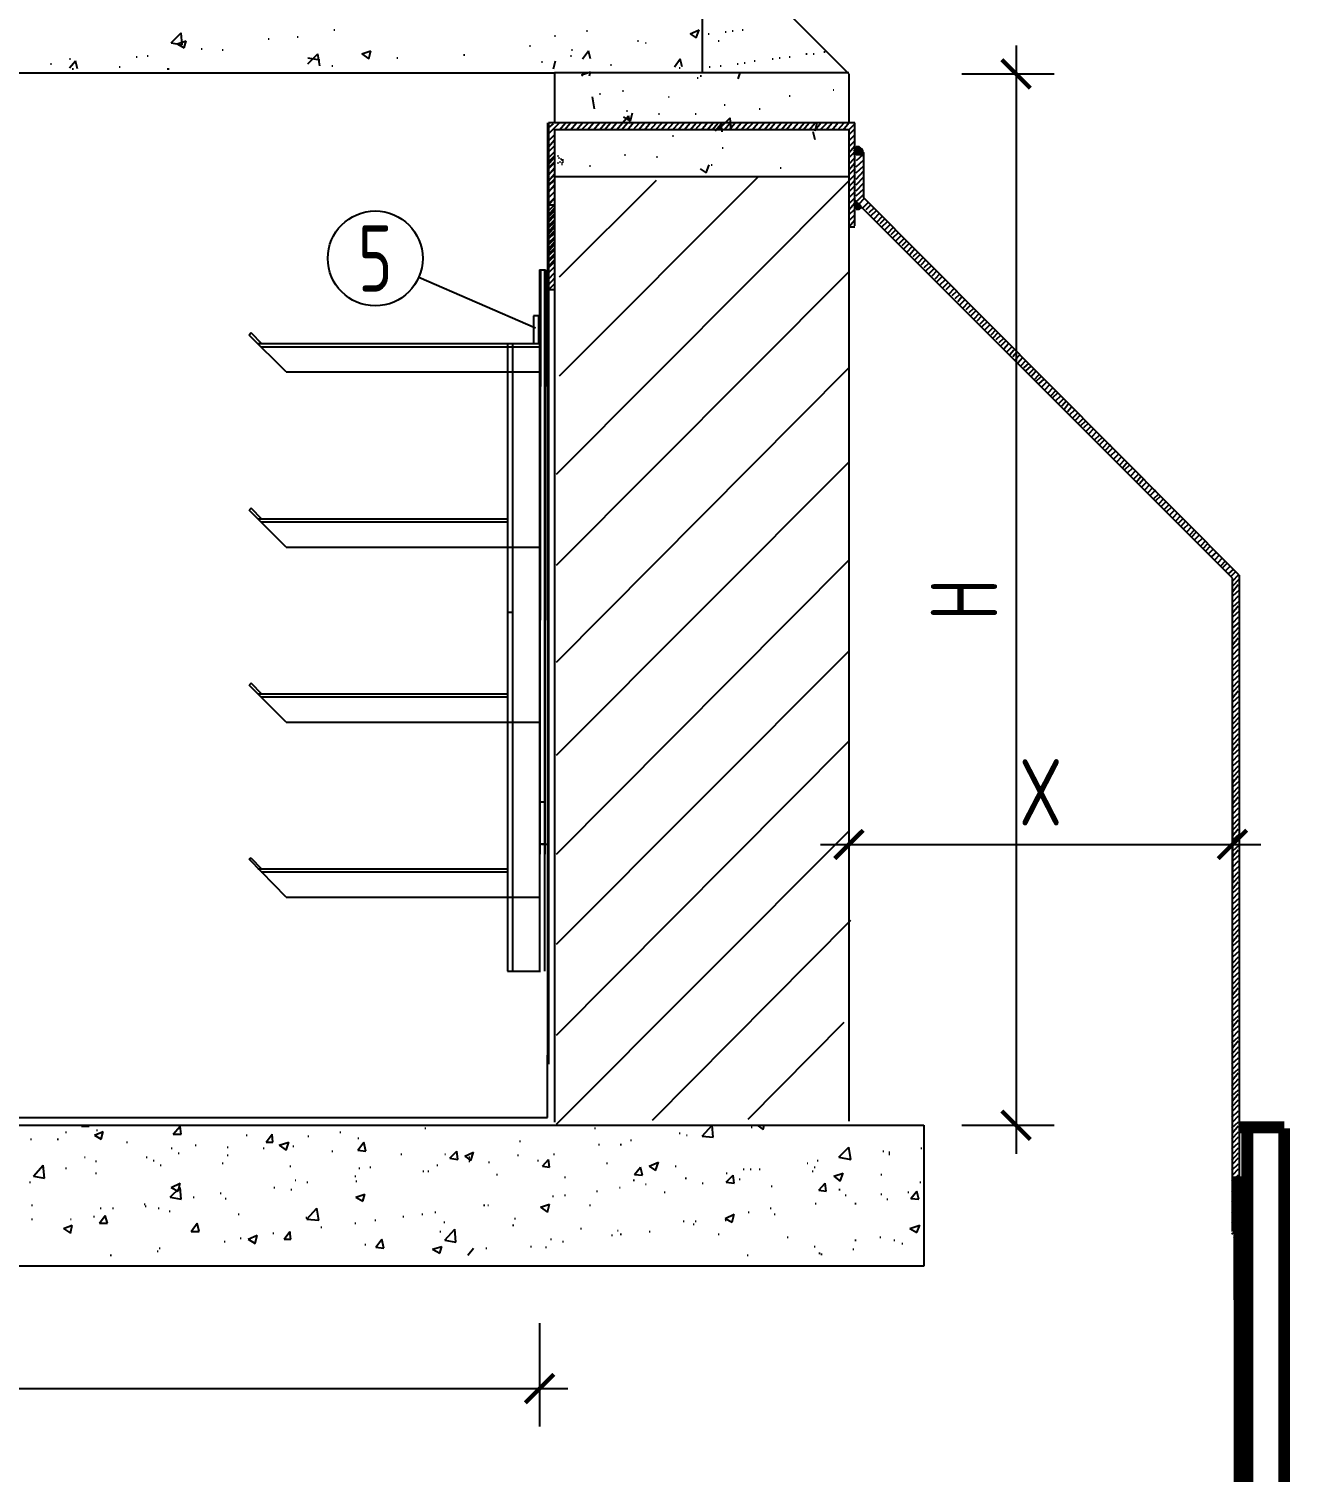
# Model space of a CAD drawing. Extents: x 2969 to 3809, y -1283 to -33.
# Drawn here: x 3120.4 to 3186.9, y -790.9 to -714.8 of the extents above; entities that cross this region are included whole.
import ezdxf
from ezdxf.enums import TextEntityAlignment as Align

# ---------------------------------------------------------------- set-up
doc = ezdxf.new("R2010")
doc.units = 0
doc.header["$LTSCALE"] = 10
for name, color, linetype in [('填充', 8, 'Continuous'), ('尺寸标注', 1, 'Continuous'), ('轮廓', 7, 'Continuous'), ('钢筋', 4, 'Continuous')]:
    doc.layers.add(name, color=color, linetype=linetype)
doc.styles.add('GJ', font='tssdeng.shx', dxfattribs={"width": 0.75, "bigfont": 'hztxt.shx'})
doc.styles.get("Standard").update_dxf_attribs({"font": 'tssdeng.shx', "width": 0.7, "bigfont": 'hztxt.shx'})
doc.dimstyles.get("Standard").update_dxf_attribs({"dimtxt": 3.5, "dimasz": 1.5, "dimexe": 2, "dimexo": 0, "dimgap": 1, "dimtad": 1, "dimdec": 0, "dimlfac": 10, "dimzin": 0, "dimdsep": 46, "dimtxsty": 'Standard', "dimblk": 'ARCHTICK', "dimcen": 0.09, "dimclrd": 256, "dimclre": 256, "dimclrt": 256, "dimadec": 0, "dimazin": 0, "dimtfac": 1, "dimtdec": 0, "dimtofl": 0, "dimtmove": 0, "dimatfit": 3, "dimfxl": 1, "dimtolj": 1, "dimtzin": 0, "dimlwe": -1, "dimarcsym": 0})

# ---------------------------------------------------------------- blocks, each defined once
blk = doc.blocks.new('_ArchTick')
at = {"color": 0, "linetype": 'ByBlock', "const_width": 0.15}
blk.add_lwpolyline([(-0.5, -0.5), (0.5, 0.5)], dxfattribs=at)
blk = doc.blocks.new('*D5')
at = {"layer": 'Defpoints', "color": 0, "transparency": 16777216}
for p in [(3090.491, -781.062), (3147.303, -781.062), (3147.303, -786.505)]:
    blk.add_point(p, dxfattribs=at)
at = {"layer": '尺寸标注', "transparency": 16777216}
for p, q in [((3090.491, -783.062), (3090.491, -788.505)), ((3147.303, -783.062), (3147.303, -788.505))]:
    blk.add_line(p, q, dxfattribs=at)
at = {"layer": '尺寸标注', "lineweight": -2, "transparency": 16777216}
blk.add_line((3088.991, -786.505), (3148.803, -786.505), dxfattribs=at)
at = {"layer": '尺寸标注', "lineweight": -2, "transparency": 16777216, "xscale": 1.5, "yscale": 1.5, "zscale": 1.5, "rotation": 180}
blk.add_blockref('_ArchTick', (3090.491, -786.505), dxfattribs=at)
at = {"layer": '尺寸标注', "lineweight": -2, "transparency": 16777216, "xscale": 1.5, "yscale": 1.5, "zscale": 1.5}
blk.add_blockref('_ArchTick', (3147.303, -786.505), dxfattribs=at)
at = {"layer": '尺寸标注', "transparency": 16777216, "insert": (3118.897, -783.755), "char_height": 3.5, "attachment_point": 5, "style": 'GJ'}
blk.add_mtext('\\A1;L', dxfattribs=at)
blk = doc.blocks.new('*D6')
at = {"layer": 'Defpoints', "color": 0, "transparency": 16777216}
for p in [(3163.607, -752.373), (3183.815, -752.373), (3183.815, -757.817)]:
    blk.add_point(p, dxfattribs=at)
at = {"layer": '尺寸标注', "transparency": 16777216}
for p, q in [((3163.607, -754.373), (3163.607, -759.817)), ((3183.815, -754.373), (3183.815, -759.817))]:
    blk.add_line(p, q, dxfattribs=at)
at = {"layer": '尺寸标注', "lineweight": -2, "transparency": 16777216}
blk.add_line((3162.107, -757.817), (3185.315, -757.817), dxfattribs=at)
at = {"layer": '尺寸标注', "lineweight": -2, "transparency": 16777216, "xscale": 1.5, "yscale": 1.5, "zscale": 1.5, "rotation": 180}
blk.add_blockref('_ArchTick', (3163.607, -757.817), dxfattribs=at)
at = {"layer": '尺寸标注', "lineweight": -2, "transparency": 16777216, "xscale": 1.5, "yscale": 1.5, "zscale": 1.5}
blk.add_blockref('_ArchTick', (3183.815, -757.817), dxfattribs=at)
at = {"layer": '尺寸标注', "transparency": 16777216, "insert": (3173.711, -755.067), "char_height": 3.5, "attachment_point": 5, "style": 'GJ'}
blk.add_mtext('\\A1;X', dxfattribs=at)
blk = doc.blocks.new('*D7')
at = {"layer": 'Defpoints', "color": 0, "transparency": 16777216}
for p in [(3167.555, -717.192), (3167.555, -772.623), (3172.418, -772.623)]:
    blk.add_point(p, dxfattribs=at)
at = {"layer": '尺寸标注', "lineweight": -2, "transparency": 16777216}
blk.add_line((3172.418, -715.692), (3172.418, -774.123), dxfattribs=at)
at = {"layer": '尺寸标注', "transparency": 16777216}
for p, q in [((3169.555, -717.192), (3174.418, -717.192)), ((3169.555, -772.623), (3174.418, -772.623))]:
    blk.add_line(p, q, dxfattribs=at)
at = {"layer": '尺寸标注', "lineweight": -2, "transparency": 16777216, "xscale": 1.5, "yscale": 1.5, "zscale": 1.5}
for p, rotation in [((3172.418, -717.192), 90), ((3172.418, -772.623), 270)]:
    blk.add_blockref('_ArchTick', p, dxfattribs=dict(at, rotation=rotation))
at = {"layer": '尺寸标注', "transparency": 16777216, "insert": (3169.668, -744.907), "char_height": 3.5, "attachment_point": 5, "rotation": 90, "style": 'GJ'}
blk.add_mtext('\\A1;H', dxfattribs=at)

msp = doc.modelspace()

# ---------------------------------------------------------------- linework, layer by layer
at = {"layer": '填充'}
for points in [[(3127.898, -715.555), (3128.418, -715.03)], [(3128.473, -715.661), (3128.418, -715.03)], [(3134.523, -715.234), (3134.577, -715.234)], [(3136.465, -714.87), (3136.519, -714.87)], [(3148.092, -715.191), (3148.147, -715.191)], [(3149.779, -714.924), (3149.834, -714.924)], [(3155.244, -715.085), (3155.721, -714.87)], [(3155.244, -715.085), (3155.564, -715.289)], [(3155.564, -715.289), (3155.721, -714.87)], [(3155.88, -715.03), (3155.935, -715.03)], [(3156.193, -715.085), (3156.244, -715.085)], [(3157.088, -714.979), (3157.142, -714.979)], [(3157.462, -714.924), (3157.506, -714.924)], [(3157.986, -714.87), (3158.037, -714.87)], [(3127.898, -715.555), (3128.473, -715.661)], [(3128.207, -715.61), (3128.676, -715.449)], [(3128.207, -715.61), (3128.578, -715.821)], [(3128.578, -715.821), (3128.676, -715.449)], [(3129.465, -715.876), (3129.52, -715.876)], [(3130.574, -715.93), (3130.629, -715.93)], [(3132.996, -715.344), (3133.05, -715.344)], [(3137.937, -716.135), (3138.417, -715.974)], [(3138.312, -716.401), (3138.417, -715.974)], [(3146.78, -715.715), (3146.834, -715.715)], [(3148.99, -715.93), (3149.041, -715.93)], [(3149.565, -716.401), (3149.885, -715.974)], [(3149.983, -716.401), (3149.885, -715.974)], [(3152.459, -715.449), (3152.51, -715.449)], [(3152.884, -715.555), (3152.928, -715.555)], [(3156.724, -715.449), (3156.768, -715.449)], [(3162.294, -716.025), (3162.349, -716.025)], [(3121.528, -716.667), (3121.582, -716.667)], [(3122.532, -716.401), (3122.582, -716.401)], [(3122.532, -716.871), (3122.84, -716.506)], [(3122.946, -716.926), (3122.84, -716.506)], [(3126.051, -716.295), (3126.106, -716.295)], [(3126.629, -716.24), (3126.68, -716.24)], [(3135.097, -716.667), (3135.621, -716.135)], [(3135.097, -716.346), (3135.73, -716.456)], [(3135.73, -716.765), (3135.621, -716.135)], [(3136.359, -716.765), (3136.413, -716.765)], [(3137.937, -716.135), (3138.312, -716.401)], [(3139.784, -716.346), (3139.835, -716.346)], [(3143.304, -716.186), (3143.358, -716.186)], [(3147.412, -716.561), (3147.463, -716.561)], [(3148.041, -716.926), (3148.147, -716.506)], [(3148.936, -716.24), (3148.99, -716.24)], [(3151.037, -716.711), (3151.092, -716.711)], [(3154.408, -716.82), (3154.721, -716.401)], [(3154.826, -716.82), (3154.721, -716.401)], [(3156.822, -716.765), (3156.877, -716.765)], [(3157.717, -716.667), (3157.771, -716.667)], [(3158.091, -716.612), (3158.142, -716.612)], [(3158.615, -716.506), (3158.665, -716.506)], [(3159.564, -716.401), (3159.615, -716.401)], [(3159.927, -716.346), (3159.978, -716.346)], [(3160.458, -716.295), (3160.513, -716.295)], [(3161.345, -716.135), (3161.4, -716.135)], [(3161.72, -716.135), (3161.771, -716.135)], [(3122.68, -716.926), (3122.735, -716.926)], [(3125.157, -716.82), (3125.207, -716.82)], [(3127.684, -716.926), (3127.738, -716.926)], [(3127.738, -716.926), (3127.789, -716.926)], [(3149.514, -717.246), (3149.983, -717.086)], [(3149.514, -717.246), (3149.565, -717.298)], [(3149.928, -717.298), (3149.983, -717.086)], [(3154.666, -716.871), (3154.721, -716.871)], [(3155.615, -717.407), (3155.669, -717.407)], [(3155.775, -717.298), (3155.83, -717.298)], [(3155.88, -716.871), (3155.935, -716.871)], [(3156.244, -716.82), (3156.299, -716.82)], [(3157.771, -717.458), (3157.877, -717.137)], [(3150.463, -718.242), (3150.514, -718.242)], [(3151.67, -718.088), (3151.721, -718.088)], [(3162.774, -718.037), (3162.818, -718.037)], [(3150.198, -719.033), (3150.088, -718.402)], [(3154.091, -718.402), (3154.143, -718.402)], [(3157.037, -718.829), (3157.088, -718.829)], [(3158.88, -719.033), (3158.935, -719.033)], [(3160.458, -718.347), (3160.513, -718.347)], [(3151.67, -719.769), (3151.986, -719.405)], [(3151.721, -719.459), (3152.095, -719.674)], [(3151.881, -719.138), (3151.935, -719.138)], [(3152.095, -719.824), (3151.986, -719.405)], [(3152.095, -719.674), (3152.194, -719.248)], [(3153.568, -719.299), (3153.619, -719.299)], [(3155.51, -719.299), (3155.564, -719.299)], [(3158.24, -719.769), (3158.295, -719.769)], [(3154.303, -720.465), (3154.357, -720.465)], [(3161.825, -720.67), (3161.72, -720.25)], [(3156.928, -721.096), (3156.982, -721.096)], [(3148.252, -721.515), (3148.307, -721.515)], [(3148.252, -721.887), (3148.307, -721.887)], [(3148.307, -721.621), (3148.361, -721.621)], [(3148.361, -721.832), (3148.405, -721.832)], [(3148.405, -721.675), (3148.456, -721.675)], [(3148.456, -721.727), (3148.51, -721.727)], [(3148.456, -721.887), (3148.51, -721.887)], [(3148.456, -721.942), (3148.51, -721.942)], [(3148.51, -721.727), (3148.565, -721.727)], [(3148.51, -721.727), (3148.565, -721.727)], [(3148.51, -721.832), (3148.565, -721.832)], [(3149.928, -722.04), (3149.983, -722.04)], [(3151.775, -721.46), (3151.826, -721.46)], [(3153.459, -721.566), (3153.513, -721.566)], [(3156.084, -722.412), (3156.244, -721.993)], [(3156.353, -721.993), (3156.404, -721.993)], [(3148.201, -738.287), (3163.607, -722.831)], [(3148.361, -733.118), (3158.826, -722.627)], [(3148.361, -727.898), (3153.459, -722.787)], [(3155.775, -722.2), (3156.084, -722.412)], [(3159.978, -722.146), (3160.033, -722.146)], [(3148.201, -743.088), (3163.607, -727.632)], [(3148.201, -748.203), (3163.607, -732.692)], [(3148.201, -753.113), (3163.607, -737.657)], [(3148.201, -758.333), (3163.607, -742.822)], [(3148.201, -763.079), (3163.607, -747.623)], [(3148.201, -767.873), (3163.607, -752.373)], [(3148.201, -772.572), (3163.607, -757.112)], [(3153.248, -772.356), (3163.716, -761.811)], [(3158.295, -772.302), (3163.349, -767.191)], [(3122.317, -772.987), (3122.371, -772.987)], [(3123.16, -772.678), (3123.211, -772.623)], [(3123.16, -772.678), (3123.575, -772.678)], [(3123.575, -772.678), (3123.524, -772.623)], [(3123.844, -773.148), (3124.313, -772.944)], [(3123.949, -772.889), (3124.004, -772.889)], [(3124.208, -773.363), (3124.313, -772.944)], [(3127.992, -773.093), (3128.367, -772.678)], [(3127.992, -773.093), (3128.418, -773.093)], [(3128.418, -773.093), (3128.367, -772.678)], [(3132.89, -773.523), (3133.21, -773.093)], [(3133.254, -773.523), (3133.21, -773.093)], [(3136.784, -772.987), (3136.839, -772.987)], [(3139.355, -772.623), (3139.409, -772.623)], [(3141.257, -772.783), (3141.308, -772.783)], [(3150.198, -772.783), (3150.248, -772.783)], [(3154.666, -773.042), (3154.721, -773.042)], [(3155.88, -773.202), (3156.404, -772.623)], [(3156.459, -773.253), (3156.404, -772.623)], [(3158.455, -772.728), (3158.506, -772.728)], [(3158.775, -772.623), (3159.084, -772.838)], [(3159.084, -772.838), (3159.138, -772.623)], [(3120.474, -773.363), (3120.524, -773.363)], [(3121.891, -773.363), (3121.946, -773.363)], [(3123.844, -773.148), (3124.208, -773.363)], [(3125.528, -773.523), (3125.582, -773.523)], [(3127.898, -773.833), (3127.942, -773.833)], [(3129.156, -773.68), (3129.211, -773.68)], [(3130.84, -773.778), (3130.894, -773.778)], [(3131.836, -773.148), (3131.887, -773.148)], [(3132.73, -773.833), (3132.785, -773.833)], [(3132.89, -773.523), (3133.254, -773.523)], [(3133.574, -773.68), (3134.097, -773.523)], [(3133.574, -773.68), (3133.945, -773.939)], [(3133.945, -773.939), (3134.097, -773.523)], [(3134.308, -773.727), (3134.363, -773.727)], [(3135.097, -773.202), (3135.152, -773.202)], [(3137.733, -773.308), (3137.777, -773.308)], [(3137.733, -773.939), (3138.043, -773.523)], [(3138.152, -773.993), (3138.043, -773.523)], [(3146.249, -773.468), (3146.303, -773.468)], [(3150.408, -773.629), (3150.463, -773.629)], [(3151.561, -773.629), (3151.616, -773.629)], [(3152.095, -773.414), (3152.146, -773.414)], [(3155.041, -773.148), (3155.091, -773.148)], [(3155.88, -773.202), (3156.459, -773.253)], [(3163.083, -774.314), (3163.607, -773.778)], [(3163.716, -774.42), (3163.607, -773.778)], [(3167.396, -773.833), (3167.45, -773.833)], [(3123.32, -774.314), (3123.364, -774.314)], [(3123.895, -774.518), (3123.949, -774.518)], [(3126.575, -774.314), (3126.629, -774.314)], [(3126.949, -774.474), (3127, -774.474)], [(3128.262, -774.099), (3128.313, -774.099)], [(3130.574, -774.624), (3130.629, -774.624)], [(3130.84, -774.205), (3130.894, -774.205)], [(3136.359, -773.993), (3136.413, -773.993)], [(3137.733, -773.939), (3138.152, -773.993)], [(3139.995, -774.154), (3140.039, -774.154)], [(3142.311, -774.154), (3142.355, -774.154)], [(3142.569, -774.365), (3142.94, -773.993)], [(3142.569, -774.365), (3142.995, -774.42)], [(3142.995, -774.42), (3142.94, -773.993)], [(3143.358, -774.259), (3143.827, -774.048)], [(3143.358, -774.259), (3143.678, -774.474)], [(3143.569, -774.314), (3143.624, -774.314)], [(3143.569, -774.518), (3143.624, -774.518)], [(3143.678, -774.474), (3143.827, -774.048)], [(3144.616, -774.569), (3144.671, -774.569)], [(3146.143, -774.205), (3146.194, -774.205)], [(3147.198, -774.474), (3147.252, -774.474)], [(3147.463, -774.785), (3147.776, -774.42)], [(3147.827, -774.839), (3147.776, -774.42)], [(3148.041, -774.154), (3148.092, -774.154)], [(3150.826, -774.624), (3150.877, -774.624)], [(3153.088, -774.785), (3153.568, -774.569)], [(3153.408, -775), (3153.568, -774.569)], [(3161.4, -774.624), (3161.451, -774.624)], [(3161.931, -774.474), (3161.985, -774.474)], [(3163.083, -774.314), (3163.716, -774.42)], [(3165.399, -773.993), (3165.454, -773.993)], [(3165.719, -774.048), (3165.77, -774.048)], [(3165.719, -774.154), (3165.77, -774.154)], [(3120.633, -775.309), (3121.153, -774.73)], [(3120.633, -775.309), (3121.208, -775.415)], [(3121.208, -775.415), (3121.153, -774.73)], [(3122.317, -774.89), (3122.371, -774.89)], [(3123.895, -775.156), (3123.949, -775.156)], [(3127.313, -774.73), (3127.364, -774.73)], [(3134.148, -774.785), (3134.203, -774.785)], [(3137.574, -775.309), (3137.628, -775.309)], [(3137.777, -774.89), (3137.832, -774.89)], [(3138.362, -774.839), (3138.417, -774.839)], [(3141.148, -775.051), (3141.202, -775.051)], [(3141.413, -775.051), (3141.467, -775.051)], [(3141.886, -774.73), (3141.936, -774.73)], [(3145.042, -775.211), (3145.096, -775.211)], [(3147.463, -774.785), (3147.827, -774.839)], [(3148.616, -775.364), (3148.67, -775.364)], [(3152.299, -775.211), (3152.619, -774.839)], [(3152.299, -775.211), (3152.725, -775.255)], [(3152.725, -775.255), (3152.619, -774.839)], [(3153.088, -774.785), (3153.408, -775)], [(3154.455, -774.785), (3154.506, -774.785)], [(3157.142, -775.156), (3157.193, -775.156)], [(3157.142, -775.63), (3157.506, -775.255)], [(3157.557, -775.681), (3157.506, -775.255)], [(3158.037, -774.945), (3158.091, -774.945)], [(3158.4, -774.945), (3158.455, -774.945)], [(3158.88, -774.945), (3158.935, -774.945)], [(3161.665, -775.051), (3161.72, -775.051)], [(3161.771, -774.839), (3161.825, -774.839)], [(3162.818, -775.309), (3163.298, -775.156)], [(3162.818, -775.309), (3163.138, -775.575)], [(3163.138, -775.575), (3163.298, -775.156)], [(3165.294, -775.211), (3165.345, -775.211)], [(3120.419, -775.63), (3120.474, -775.63)], [(3127.844, -776.421), (3128.367, -775.896)], [(3127.898, -775.896), (3128.367, -775.681)], [(3127.898, -775.896), (3128.262, -776.1)], [(3128.262, -776.1), (3128.367, -775.681)], [(3128.418, -776.527), (3128.367, -775.896)], [(3133.308, -775.896), (3133.359, -775.896)], [(3134.203, -776.002), (3134.257, -776.002)], [(3134.417, -775.521), (3134.468, -775.521)], [(3135.046, -775.63), (3135.097, -775.63)], [(3137.628, -775.575), (3137.679, -775.575)], [(3150.303, -776.1), (3150.357, -776.1)], [(3151.51, -775.896), (3151.561, -775.896)], [(3152.245, -775.521), (3152.299, -775.521)], [(3152.884, -775.736), (3152.928, -775.736)], [(3153.877, -776.155), (3153.932, -776.155)], [(3154.986, -775.415), (3155.041, -775.415)], [(3155.88, -775.681), (3155.935, -775.681)], [(3157.142, -775.63), (3157.557, -775.681)], [(3157.826, -775.47), (3157.877, -775.47)], [(3159.509, -775.842), (3159.564, -775.842)], [(3162.029, -776.046), (3162.349, -775.681)], [(3162.029, -776.046), (3162.4, -776.1)], [(3162.4, -776.1), (3162.349, -775.681)], [(3163.083, -776.002), (3163.138, -776.002)], [(3166.712, -776.155), (3166.767, -776.155)], [(3166.872, -776.476), (3167.192, -776.1)], [(3167.297, -776.527), (3167.192, -776.1)], [(3167.341, -775.63), (3167.396, -775.63)], [(3120.524, -776.84), (3120.579, -776.84)], [(3126.469, -776.786), (3126.52, -776.786)], [(3126.52, -776.892), (3126.575, -776.892)], [(3127.844, -776.421), (3128.418, -776.527)], [(3129.051, -776.421), (3129.102, -776.421)], [(3130.469, -776.206), (3130.523, -776.206)], [(3130.734, -776.476), (3130.789, -776.476)], [(3137.628, -776.421), (3138.097, -776.261)], [(3137.628, -776.421), (3137.991, -776.633)], [(3137.991, -776.633), (3138.097, -776.261)], [(3144.358, -776.84), (3144.413, -776.84)], [(3144.573, -776.84), (3144.616, -776.84)], [(3147.358, -776.946), (3147.827, -776.786)], [(3147.721, -777.212), (3147.827, -776.786)], [(3147.987, -776.366), (3148.041, -776.366)], [(3148.616, -776.315), (3148.67, -776.315)], [(3149.928, -776.84), (3149.983, -776.84)], [(3161.825, -776.742), (3161.88, -776.742)], [(3163.403, -776.315), (3163.458, -776.315)], [(3163.927, -776.742), (3163.981, -776.742)], [(3165.294, -776.261), (3165.345, -776.261)], [(3165.614, -776.527), (3165.665, -776.527)], [(3166.872, -776.476), (3167.297, -776.527)], [(3120.524, -777.577), (3120.579, -777.577)], [(3122.582, -777.577), (3122.626, -777.577)], [(3123.789, -777.427), (3123.844, -777.427)], [(3124.11, -777.792), (3124.418, -777.373)], [(3124.153, -776.997), (3124.208, -776.997)], [(3124.527, -777.792), (3124.418, -777.373)], [(3124.793, -776.997), (3124.844, -776.997)], [(3127.204, -776.997), (3127.258, -776.997)], [(3127.789, -777.158), (3127.844, -777.158)], [(3131.418, -777.318), (3131.472, -777.318)], [(3134.992, -777.478), (3135.046, -777.478)], [(3135.046, -777.577), (3135.57, -776.997)], [(3135.046, -777.577), (3135.675, -777.631)], [(3135.675, -777.631), (3135.57, -776.997)], [(3138.621, -777.631), (3138.675, -777.631)], [(3140.093, -777.427), (3140.148, -777.427)], [(3141.097, -777.318), (3141.148, -777.318)], [(3141.777, -777.212), (3141.831, -777.212)], [(3145.991, -777.533), (3146.045, -777.533)], [(3147.358, -776.946), (3147.721, -777.212)], [(3154.881, -777.682), (3154.931, -777.682)], [(3155.51, -777.682), (3155.564, -777.682)], [(3157.088, -777.533), (3157.557, -777.318)], [(3157.088, -777.533), (3157.462, -777.737)], [(3157.088, -777.631), (3157.142, -777.631)], [(3157.462, -777.737), (3157.557, -777.318)], [(3158.295, -777.212), (3158.349, -777.212)], [(3159.458, -776.997), (3159.509, -776.997)], [(3159.669, -777.318), (3159.724, -777.318)], [(3122.211, -778.058), (3122.68, -777.897)], [(3122.211, -778.058), (3122.582, -778.317)], [(3122.582, -778.317), (3122.68, -777.897)], [(3124.11, -777.792), (3124.527, -777.792)], [(3128.942, -778.218), (3129.262, -777.792)], [(3128.942, -778.218), (3129.371, -778.218)], [(3129.371, -778.218), (3129.262, -777.792)], [(3131.941, -778.634), (3132.421, -778.422)], [(3132.312, -778.849), (3132.421, -778.422)], [(3133.254, -778.317), (3133.308, -778.317)], [(3133.839, -778.634), (3134.148, -778.218)], [(3134.203, -778.634), (3134.148, -778.218)], [(3134.148, -778.269), (3134.203, -778.269)], [(3135.781, -778.003), (3135.835, -778.003)], [(3137.574, -777.792), (3137.628, -777.792)], [(3142.046, -778.218), (3142.096, -778.218)], [(3142.257, -777.737), (3142.311, -777.737)], [(3142.311, -778.688), (3142.835, -778.109)], [(3142.886, -778.794), (3142.835, -778.109)], [(3145.885, -777.897), (3145.94, -777.897)], [(3149.459, -778.058), (3149.514, -778.058)], [(3151.092, -778.422), (3151.147, -778.422)], [(3151.412, -778.164), (3151.455, -778.164)], [(3151.561, -778.368), (3151.616, -778.368)], [(3153.088, -778.218), (3153.142, -778.218)], [(3155.404, -777.843), (3155.455, -777.843)], [(3156.724, -778.368), (3156.768, -778.368)], [(3166.817, -778.058), (3167.341, -777.897)], [(3166.817, -778.058), (3167.192, -778.269)], [(3167.192, -778.269), (3167.341, -777.897)], [(3127.258, -779.108), (3127.313, -779.108)], [(3130.683, -778.743), (3130.734, -778.743)], [(3131.523, -778.583), (3131.578, -778.583)], [(3131.941, -778.634), (3132.312, -778.849)], [(3133.839, -778.634), (3134.203, -778.634)], [(3138.097, -778.904), (3138.152, -778.904)], [(3138.675, -779.053), (3138.991, -778.634)], [(3138.675, -779.053), (3139.1, -779.108)], [(3139.1, -779.108), (3138.991, -778.634)], [(3141.671, -779.159), (3142.151, -779.009)], [(3141.671, -779.159), (3142.046, -779.374)], [(3142.046, -779.374), (3142.151, -779.009)], [(3142.311, -778.688), (3142.886, -778.794)], [(3143.518, -779.48), (3143.827, -779.108)], [(3144.467, -779.108), (3144.518, -779.108)], [(3146.834, -779.009), (3146.878, -779.009)], [(3147.623, -779.053), (3147.667, -779.053)], [(3147.881, -778.634), (3147.936, -778.634)], [(3148.51, -778.743), (3148.565, -778.743)], [(3160.353, -778.528), (3160.407, -778.528)], [(3161.771, -779.009), (3161.825, -779.009)], [(3163.821, -779.159), (3163.872, -779.159)], [(3163.927, -778.688), (3163.981, -778.688)], [(3165.239, -778.528), (3165.294, -778.528)], [(3165.977, -778.688), (3166.028, -778.688)], [(3166.403, -778.849), (3166.454, -778.849)], [(3167.555, -778.849), (3167.607, -778.849)], [(3124.684, -779.48), (3124.738, -779.48)], [(3127.153, -779.268), (3127.204, -779.268)], [(3158.24, -779.48), (3158.295, -779.48)], [(3162.029, -779.374), (3162.084, -779.374)], [(3162.134, -779.425), (3162.189, -779.425)]]:
    msp.add_lwpolyline(points, dxfattribs=at)
at = {"layer": '轮廓'}
for points in [[(3163.607, -717.192), (3155.091, -708.647)], [(3155.88, -710.915), (3155.88, -717.086)], [(3090.757, -717.137), (3148.092, -717.137)], [(3163.607, -717.137), (3148.092, -717.137)], [(3148.092, -717.192), (3148.092, -719.769)], [(3163.607, -717.192), (3163.607, -719.769)], [(3148.092, -720.09), (3148.092, -772.411)], [(3148.092, -720.144), (3148.092, -772.462)], [(3163.607, -720.09), (3163.607, -772.411)], [(3163.607, -722.627), (3148.092, -722.627)], [(3147.303, -727.526), (3147.303, -764.505)], [(3147.358, -727.526), (3147.303, -764.505)], [(3147.572, -727.526), (3147.572, -764.505)], [(3147.623, -727.526), (3147.572, -764.505)], [(3146.983, -729.954), (3146.983, -731.431)], [(3147.252, -729.954), (3146.983, -729.954)], [(3147.252, -729.954), (3147.252, -731.431)], [(3132.101, -730.851), (3131.996, -730.96)], [(3133.945, -732.907), (3131.996, -730.96)], [(3132.676, -731.431), (3132.101, -730.851)], [(3147.358, -731.431), (3132.465, -731.431)], [(3147.358, -731.591), (3132.625, -731.591)], [(3145.62, -731.431), (3145.62, -764.505)], [(3145.885, -731.431), (3145.885, -764.505)], [(3133.945, -732.907), (3147.303, -732.907)], [(3132.101, -740.084), (3131.996, -740.19)], [(3133.945, -742.137), (3131.996, -740.19)], [(3132.676, -740.66), (3132.101, -740.084)], [(3145.62, -740.66), (3132.465, -740.66)], [(3145.62, -740.821), (3132.625, -740.821)], [(3133.945, -742.137), (3147.303, -742.137)], [(3145.62, -745.571), (3145.885, -745.571)], [(3132.101, -749.314), (3131.996, -749.413)], [(3133.945, -751.367), (3131.996, -749.413)], [(3132.676, -749.89), (3132.101, -749.314)], [(3145.62, -749.89), (3132.465, -749.89)], [(3145.62, -750.051), (3132.625, -750.051)], [(3133.945, -751.367), (3147.303, -751.367)], [(3147.572, -755.584), (3147.303, -755.584)], [(3147.572, -757.797), (3147.303, -757.797)], [(3147.412, -757.797), (3147.667, -757.797)], [(3132.101, -758.537), (3131.996, -758.588)], [(3133.945, -760.6), (3131.996, -758.588)], [(3132.676, -759.124), (3132.101, -758.537)], [(3145.62, -759.124), (3132.465, -759.124)], [(3145.62, -759.284), (3132.625, -759.284)], [(3133.945, -760.6), (3147.303, -760.6)], [(3145.62, -764.505), (3147.358, -764.505)], [(3147.721, -772.207), (3147.721, -768.934)], [(3091.12, -772.207), (3147.721, -772.207)], [(3071.075, -772.623), (3167.555, -772.623)], [(3167.555, -772.623), (3167.555, -780.059)], [(3167.555, -780.059), (3071.075, -780.059)]]:
    msp.add_lwpolyline(points, dxfattribs=at)
at = {"layer": '钢筋'}
for points in [[(3147.721, -719.769), (3147.721, -769.404)], [(3147.776, -720.359), (3148.361, -719.769)], [(3163.927, -719.769), (3147.776, -719.769)], [(3147.776, -720.039), (3148.041, -719.824)], [(3147.776, -719.824), (3147.776, -724.785)], [(3148.361, -720.144), (3148.67, -719.769)], [(3148.616, -720.144), (3148.936, -719.769)], [(3148.936, -720.144), (3149.248, -719.769)], [(3149.248, -720.144), (3149.565, -719.769)], [(3149.514, -720.144), (3149.885, -719.769)], [(3149.834, -720.144), (3150.143, -719.769)], [(3150.143, -720.144), (3150.463, -719.769)], [(3150.463, -720.144), (3150.772, -719.769)], [(3150.721, -720.144), (3151.037, -719.769)], [(3151.037, -720.144), (3151.357, -719.769)], [(3151.357, -720.144), (3151.67, -719.769)], [(3151.616, -720.144), (3151.935, -719.769)], [(3151.935, -720.144), (3152.245, -719.769)], [(3152.245, -720.144), (3152.564, -719.769)], [(3152.51, -720.144), (3152.83, -719.769)], [(3152.83, -720.144), (3153.142, -719.769)], [(3153.142, -720.144), (3153.459, -719.769)], [(3153.408, -720.144), (3153.772, -719.769)], [(3153.717, -720.144), (3154.037, -719.769)], [(3154.037, -720.144), (3154.357, -719.769)], [(3154.303, -720.144), (3154.666, -719.769)], [(3154.615, -720.144), (3154.931, -719.769)], [(3154.931, -720.144), (3155.244, -719.769)], [(3155.244, -720.144), (3155.564, -719.769)], [(3155.51, -720.144), (3155.83, -719.769)], [(3155.83, -720.144), (3156.138, -719.769)], [(3156.138, -720.144), (3156.459, -719.769)], [(3156.404, -720.144), (3156.724, -719.769)], [(3156.564, -720.199), (3156.877, -719.824)], [(3156.724, -720.144), (3157.037, -719.769)], [(3156.822, -720.039), (3157.353, -719.514)], [(3156.928, -720.25), (3156.877, -719.824)], [(3157.037, -720.144), (3157.353, -719.769)], [(3157.302, -720.144), (3157.611, -719.769)], [(3157.408, -720.144), (3157.353, -719.514)], [(3157.611, -720.144), (3157.931, -719.769)], [(3157.931, -720.144), (3158.24, -719.769)], [(3158.196, -720.144), (3158.56, -719.769)], [(3158.506, -720.144), (3158.826, -719.769)], [(3158.826, -720.144), (3159.138, -719.769)], [(3159.138, -720.144), (3159.458, -719.769)], [(3159.404, -720.144), (3159.724, -719.769)], [(3159.724, -720.144), (3160.033, -719.769)], [(3160.033, -720.144), (3160.353, -719.769)], [(3160.298, -720.144), (3160.611, -719.769)], [(3160.611, -720.144), (3160.927, -719.769)], [(3160.927, -720.144), (3161.247, -719.769)], [(3161.196, -720.144), (3161.505, -719.769)], [(3161.505, -720.144), (3161.825, -719.769)], [(3161.825, -720.144), (3162.134, -719.769)], [(3161.825, -720.199), (3161.931, -719.769)], [(3162.084, -720.144), (3162.454, -719.769)], [(3162.4, -720.144), (3162.72, -719.769)], [(3162.72, -720.144), (3163.032, -719.769)], [(3163.032, -720.144), (3163.349, -719.769)], [(3163.298, -720.144), (3163.607, -719.769)], [(3163.607, -720.144), (3163.927, -719.824)], [(3163.927, -725.204), (3163.927, -719.769)], [(3147.776, -720.724), (3148.092, -720.411)], [(3163.556, -720.144), (3148.147, -720.144)], [(3163.607, -720.411), (3163.927, -720.09)], [(3163.607, -720.724), (3163.927, -720.411)], [(3147.776, -721.041), (3148.092, -720.67)], [(3147.776, -721.3), (3148.092, -720.99)], [(3147.776, -721.621), (3148.092, -721.3)], [(3163.607, -721.041), (3163.927, -720.724)], [(3163.607, -721.355), (3163.927, -720.99)], [(3163.607, -721.621), (3163.927, -721.3)], [(3163.872, -721.256), (3164.087, -721.041)], [(3163.872, -721.151), (3164.032, -721.041)], [(3163.872, -721.46), (3164.247, -721.096)], [(3163.872, -721.355), (3164.192, -721.096)], [(3164.396, -721.46), (3164.396, -721.406), (3164.396, -721.355), (3164.345, -721.3), (3164.345, -721.256), (3164.301, -721.202), (3164.301, -721.151), (3164.247, -721.151), (3164.192, -721.096), (3164.141, -721.041), (3164.087, -721.041), (3164.032, -721.041), (3163.981, -721.041)], [(3163.981, -721.46), (3164.301, -721.151)], [(3164.087, -721.46), (3164.301, -721.202)], [(3164.192, -721.46), (3164.345, -721.3)], [(3164.247, -721.46), (3164.345, -721.355)], [(3147.776, -721.832), (3148.092, -721.515)], [(3147.776, -721.942), (3148.092, -721.566)], [(3147.776, -722.146), (3148.092, -721.832)], [(3147.776, -722.2), (3148.092, -721.887)], [(3163.607, -721.942), (3163.927, -721.621)], [(3163.607, -722.251), (3163.927, -721.887)], [(3164.345, -721.46), (3163.981, -721.781)], [(3164.396, -721.46), (3163.981, -721.46)], [(3163.981, -722.091), (3164.396, -721.727)], [(3163.981, -722.412), (3164.396, -722.04)], [(3164.396, -723.728), (3164.396, -721.46)], [(3147.776, -722.518), (3148.092, -722.146)], [(3147.776, -722.518), (3148.092, -722.2)], [(3147.776, -722.831), (3148.092, -722.466)], [(3147.776, -722.831), (3148.092, -722.518)], [(3147.776, -723.043), (3148.092, -722.733)], [(3147.776, -723.097), (3148.092, -722.787)], [(3163.607, -722.518), (3163.927, -722.2)], [(3163.607, -722.831), (3163.927, -722.518)], [(3163.607, -723.152), (3163.927, -722.787)], [(3163.981, -722.733), (3164.396, -722.306)], [(3163.981, -723.043), (3164.396, -722.627)], [(3147.776, -723.418), (3148.092, -723.043)], [(3147.776, -723.418), (3148.092, -723.097)], [(3147.776, -723.728), (3148.092, -723.418)], [(3147.776, -723.728), (3148.092, -723.418)], [(3163.607, -723.418), (3163.927, -723.097)], [(3163.607, -723.728), (3163.927, -723.418)], [(3163.981, -723.363), (3164.396, -722.937)], [(3163.981, -723.622), (3164.396, -723.258)], [(3163.981, -723.943), (3164.396, -723.524)], [(3147.721, -724.103), (3148.092, -724.103)], [(3147.776, -724.103), (3148.092, -723.728)], [(3147.776, -724.049), (3148.092, -723.728)], [(3147.776, -724.413), (3148.092, -724.103)], [(3147.776, -724.628), (3148.092, -724.26)], [(3147.776, -724.358), (3147.776, -769.404)], [(3147.776, -724.734), (3148.092, -724.413)], [(3163.607, -724.049), (3163.927, -723.728)], [(3163.607, -724.358), (3163.927, -723.994)], [(3163.607, -724.628), (3163.927, -724.315)], [(3163.927, -723.888), (3163.981, -723.888)], [(3163.927, -723.994), (3164.032, -723.943)], [(3163.927, -724.103), (3164.087, -723.994)], [(3163.927, -724.209), (3164.141, -723.994)], [(3163.927, -724.315), (3164.192, -724.049)], [(3183.815, -743.774), (3163.981, -723.943)], [(3163.981, -724.315), (3164.032, -724.315), (3164.087, -724.315), (3164.141, -724.315), (3164.192, -724.26), (3164.247, -724.26), (3164.301, -724.209)], [(3164.032, -724.315), (3164.247, -724.103)], [(3164.396, -723.782), (3164.141, -724.049)], [(3164.141, -724.26), (3164.247, -724.154)], [(3164.611, -723.994), (3164.345, -724.26)], [(3184.179, -743.613), (3164.396, -723.728)], [(3164.77, -724.103), (3164.505, -724.358)], [(3164.93, -724.26), (3164.665, -724.519)], [(3165.036, -724.413), (3164.77, -724.679)], [(3147.776, -724.894), (3148.092, -724.573)], [(3147.776, -725), (3148.092, -724.679)], [(3147.776, -725.204), (3148.092, -724.894)], [(3147.776, -725.31), (3148.092, -725)], [(3147.776, -725.525), (3148.092, -725.15)], [(3163.607, -724.945), (3163.927, -724.628)], [(3163.607, -725.259), (3163.927, -724.894)], [(3165.185, -724.573), (3164.93, -724.84)], [(3165.345, -724.734), (3165.08, -725)], [(3165.505, -724.84), (3165.239, -725.099)], [(3165.614, -725), (3165.345, -725.259)], [(3165.77, -725.15), (3165.505, -725.419)], [(3147.776, -725.631), (3148.092, -725.259)], [(3147.776, -725.791), (3148.092, -725.47)], [(3147.776, -725.889), (3148.092, -725.58)], [(3147.776, -725.889), (3148.092, -725.58)], [(3147.776, -726.105), (3148.092, -725.791)], [(3147.776, -726.21), (3148.092, -725.889)], [(3147.776, -726.21), (3148.092, -725.889)], [(3163.607, -725.259), (3163.927, -725.259)], [(3165.923, -725.31), (3165.665, -725.58)], [(3166.083, -725.419), (3165.818, -725.685)], [(3166.189, -725.58), (3165.923, -725.835)], [(3166.348, -725.737), (3166.083, -725.995)], [(3166.508, -725.889), (3166.243, -726.156)], [(3147.776, -726.422), (3148.092, -726.05)], [(3147.776, -726.531), (3148.092, -726.156)], [(3147.776, -726.476), (3148.092, -726.156)], [(3147.776, -726.68), (3148.092, -726.371)], [(3147.776, -726.786), (3148.092, -726.476)], [(3147.776, -726.786), (3148.092, -726.476)], [(3147.776, -727.001), (3148.092, -726.68)], [(3166.658, -725.995), (3166.403, -726.261)], [(3166.767, -726.156), (3166.508, -726.422)], [(3166.927, -726.316), (3166.658, -726.582)], [(3167.086, -726.422), (3166.817, -726.735)], [(3167.243, -726.582), (3166.977, -726.841)], [(3147.776, -727.107), (3148.092, -726.786)], [(3147.776, -727.107), (3148.092, -726.786)], [(3147.776, -727.322), (3148.092, -727.001)], [(3147.776, -727.421), (3148.092, -727.056)], [(3147.776, -727.421), (3148.092, -727.107)], [(3147.776, -727.687), (3148.092, -727.366)], [(3147.776, -727.687), (3148.092, -727.366)], [(3167.341, -726.735), (3167.086, -727.001)], [(3167.501, -726.896), (3167.243, -727.162)], [(3167.661, -727.001), (3167.396, -727.268)], [(3167.821, -727.162), (3167.555, -727.421)], [(3167.926, -727.322), (3167.661, -727.577)], [(3140.94, -727.915), (3147.092, -730.585)], [(3147.303, -727.526), (3147.623, -727.526)], [(3147.776, -728.007), (3148.092, -727.687)], [(3147.776, -728.317), (3148.092, -727.953)], [(3168.086, -727.472), (3167.821, -727.738)], [(3168.239, -727.577), (3167.981, -727.847)], [(3168.399, -727.738), (3168.13, -728.007)], [(3168.505, -727.898), (3168.239, -728.157)], [(3168.664, -728.059), (3168.399, -728.317)], [(3168.825, -728.212), (3168.559, -728.478)], [(3148.147, -728.583), (3147.721, -728.583)], [(3147.776, -728.583), (3148.092, -728.263)], [(3168.974, -728.317), (3168.716, -728.583)], [(3169.133, -728.532), (3168.868, -728.799)], [(3169.294, -728.638), (3169.028, -728.897)], [(3169.454, -728.799), (3169.188, -729.054)], [(3169.559, -728.948), (3169.348, -729.214)], [(3169.712, -729.108), (3169.454, -729.375)], [(3169.872, -729.269), (3169.613, -729.535)], [(3170.028, -729.375), (3169.763, -729.633)], [(3170.188, -729.535), (3169.923, -729.794)], [(3170.297, -729.688), (3170.028, -729.954)], [(3170.446, -729.848), (3170.188, -730.114)], [(3170.606, -729.954), (3170.348, -730.22)], [(3170.766, -730.114), (3170.501, -730.381)], [(3170.872, -730.275), (3170.606, -730.53)], [(3171.032, -730.424), (3170.766, -730.69)], [(3171.184, -730.585), (3170.926, -730.851)], [(3171.344, -730.69), (3171.086, -730.96)], [(3171.45, -730.851), (3171.184, -731.117)], [(3171.61, -730.96), (3171.344, -731.215)], [(3171.77, -731.117), (3171.501, -731.376)], [(3171.875, -731.27), (3171.61, -731.536)], [(3172.024, -731.431), (3171.77, -731.697)], [(3172.184, -731.591), (3171.919, -731.857)], [(3172.293, -731.751), (3172.079, -732.006)], [(3172.45, -731.857), (3172.239, -732.116)], [(3172.609, -732.006), (3172.344, -732.276)], [(3172.762, -732.167), (3172.504, -732.436)], [(3172.922, -732.327), (3172.657, -732.593)], [(3173.082, -732.436), (3172.813, -732.692)], [(3173.188, -732.593), (3172.922, -732.852)], [(3173.347, -732.746), (3173.082, -733.012)], [(3173.446, -732.907), (3173.188, -733.173)], [(3173.606, -733.067), (3173.347, -733.333)], [(3173.711, -733.173), (3173.446, -733.432)], [(3173.871, -733.278), (3173.606, -733.538)], [(3174.031, -733.432), (3173.766, -733.698)], [(3174.18, -733.592), (3173.922, -733.858)], [(3174.34, -733.753), (3174.082, -734.019)], [(3174.5, -733.909), (3174.235, -734.179)], [(3174.606, -734.019), (3174.34, -734.277)], [(3174.766, -734.179), (3174.5, -734.434)], [(3174.918, -734.328), (3174.66, -734.595)], [(3175.078, -734.434), (3174.82, -734.704)], [(3175.184, -734.595), (3174.969, -734.865)], [(3175.344, -734.755), (3175.129, -735.014)], [(3175.504, -734.915), (3175.235, -735.174)], [(3175.664, -735.069), (3175.395, -735.335)], [(3175.813, -735.174), (3175.555, -735.44)], [(3175.973, -735.335), (3175.707, -735.601)], [(3176.078, -735.495), (3175.813, -735.75)], [(3176.238, -735.601), (3175.973, -735.86)], [(3176.344, -735.805), (3176.078, -736.071)], [(3176.496, -735.911), (3176.238, -736.18)], [(3176.656, -736.071), (3176.398, -736.341)], [(3176.816, -736.231), (3176.551, -736.49)], [(3176.976, -736.341), (3176.707, -736.596)], [(3177.082, -736.49), (3176.816, -736.756)], [(3177.231, -736.65), (3176.976, -736.917)], [(3177.391, -736.756), (3177.136, -737.022)], [(3177.5, -736.917), (3177.231, -737.183)], [(3177.656, -737.077), (3177.391, -737.336)], [(3177.816, -737.237), (3177.551, -737.496)], [(3177.969, -737.387), (3177.711, -737.657)], [(3178.129, -737.547), (3177.871, -737.814)], [(3178.289, -737.657), (3178.023, -737.974)], [(3178.394, -737.814), (3178.129, -738.072)], [(3178.554, -737.974), (3178.289, -738.233)], [(3178.703, -738.127), (3178.449, -738.393)], [(3178.863, -738.287), (3178.609, -738.553)], [(3178.972, -738.448), (3178.758, -738.714)], [(3179.129, -738.553), (3178.918, -738.812)], [(3179.289, -738.714), (3179.023, -738.973)], [(3179.449, -738.863), (3179.183, -739.133)], [(3179.601, -739.024), (3179.343, -739.29)], [(3179.762, -739.133), (3179.492, -739.399)], [(3179.921, -739.344), (3179.652, -739.603)], [(3180.027, -739.45), (3179.762, -739.709)], [(3180.187, -739.603), (3179.921, -739.869)], [(3180.285, -739.764), (3180.027, -740.03)], [(3180.445, -739.924), (3180.187, -740.19)], [(3180.601, -740.03), (3180.336, -740.289)], [(3180.761, -740.19), (3180.496, -740.449)], [(3180.921, -740.34), (3180.656, -740.609)], [(3181.074, -740.5), (3180.816, -740.766)], [(3181.179, -740.66), (3180.921, -740.927)], [(3181.34, -740.766), (3181.074, -741.08)], [(3181.499, -740.927), (3181.234, -741.185)], [(3181.659, -741.08), (3181.394, -741.346)], [(3181.809, -741.24), (3181.55, -741.506)], [(3181.914, -741.346), (3181.659, -741.612)], [(3182.074, -741.506), (3181.809, -741.772)], [(3182.234, -741.667), (3181.968, -741.925)], [(3182.394, -741.816), (3182.128, -742.086)], [(3182.499, -741.976), (3182.234, -742.243)], [(3182.652, -742.086), (3182.394, -742.352)], [(3182.812, -742.243), (3182.547, -742.512)], [(3182.972, -742.403), (3182.706, -742.662)], [(3183.132, -742.556), (3182.867, -742.822)], [(3183.281, -742.716), (3183.023, -742.982)], [(3183.441, -742.877), (3183.183, -743.143)], [(3183.546, -742.982), (3183.281, -743.249)], [(3183.706, -743.143), (3183.441, -743.402)], [(3183.867, -743.303), (3183.601, -743.558)], [(3183.972, -743.453), (3183.706, -743.719)], [(3184.125, -743.613), (3183.815, -743.934)], [(3184.125, -743.613), (3183.815, -743.934)], [(3183.815, -778.218), (3183.815, -743.774)], [(3184.179, -743.828), (3183.815, -744.193)], [(3184.125, -744.138), (3183.815, -744.514)], [(3184.125, -744.138), (3183.815, -744.514)], [(3184.179, -743.613), (3184.179, -781.856)], [(3184.179, -744.404), (3183.815, -744.725)], [(3184.125, -744.725), (3183.815, -745.035)], [(3184.125, -744.725), (3183.815, -745.035)], [(3184.179, -744.984), (3183.815, -745.304)], [(3184.125, -745.25), (3183.815, -745.615)], [(3184.125, -745.25), (3183.815, -745.615)], [(3184.179, -745.516), (3183.815, -745.83)], [(3184.125, -745.83), (3183.815, -746.147)], [(3184.125, -745.83), (3183.815, -746.147)], [(3184.179, -746.096), (3183.815, -746.405)], [(3184.125, -746.405), (3183.815, -746.726)], [(3184.125, -746.405), (3183.815, -746.726)], [(3184.179, -746.621), (3183.815, -746.992)], [(3184.125, -746.941), (3183.815, -747.306)], [(3184.125, -746.941), (3183.815, -747.306)], [(3184.179, -747.196), (3183.815, -747.517)], [(3184.125, -747.517), (3183.815, -747.838)], [(3184.125, -747.517), (3183.815, -747.838)], [(3184.179, -747.783), (3183.815, -748.097)], [(3184.125, -748.097), (3183.815, -748.418)], [(3184.179, -748.308), (3183.815, -748.629)], [(3184.125, -748.629), (3183.815, -748.939)], [(3184.125, -748.629), (3183.815, -748.939)], [(3184.179, -748.888), (3183.815, -749.209)], [(3184.125, -749.209), (3183.815, -749.518)], [(3184.125, -749.209), (3183.815, -749.518)], [(3184.179, -749.413), (3183.815, -749.785)], [(3184.125, -749.734), (3183.815, -750.106)], [(3184.125, -749.734), (3183.815, -750.106)], [(3184.179, -750), (3183.815, -750.31)], [(3184.125, -750.31), (3183.815, -750.63)], [(3184.125, -750.31), (3183.815, -750.63)], [(3184.179, -750.576), (3183.815, -750.897)], [(3184.125, -750.897), (3183.815, -751.21)], [(3184.125, -750.897), (3183.815, -751.21)], [(3184.179, -751.101), (3183.815, -751.476)], [(3184.125, -751.421), (3183.815, -751.735)], [(3184.125, -751.421), (3183.815, -751.735)], [(3184.179, -751.68), (3183.815, -752.001)], [(3184.125, -752.001), (3183.815, -752.322)], [(3184.125, -752.001), (3183.815, -752.322)], [(3184.179, -752.213), (3183.815, -752.577)], [(3184.125, -752.526), (3183.815, -752.898)], [(3184.179, -752.792), (3183.815, -753.113)], [(3184.125, -753.113), (3183.815, -753.423)], [(3184.125, -753.113), (3183.815, -753.423)], [(3184.179, -753.368), (3183.815, -753.689)], [(3184.125, -753.689), (3183.815, -754.002)], [(3184.125, -753.689), (3183.815, -754.002)], [(3184.179, -753.904), (3183.815, -754.269)], [(3184.125, -754.214), (3183.815, -754.589)], [(3184.125, -754.214), (3183.815, -754.589)], [(3184.179, -754.48), (3183.815, -754.793)], [(3184.125, -754.793), (3183.815, -755.114)], [(3184.179, -755.005), (3183.815, -755.38)], [(3184.125, -755.326), (3183.815, -755.69)], [(3184.125, -755.326), (3183.815, -755.69)], [(3184.179, -755.584), (3183.815, -755.905)], [(3184.125, -755.905), (3183.815, -756.226)], [(3184.125, -755.905), (3183.815, -756.226)], [(3184.179, -756.171), (3183.815, -756.481)], [(3184.125, -756.481), (3183.815, -756.802)], [(3184.125, -756.481), (3183.815, -756.802)], [(3184.179, -756.696), (3183.815, -757.061)], [(3184.125, -757.006), (3183.815, -757.381)], [(3184.125, -757.006), (3183.815, -757.381)], [(3184.179, -757.272), (3183.815, -757.593)], [(3184.125, -757.593), (3183.815, -757.907)], [(3184.125, -757.593), (3183.815, -757.907)], [(3184.179, -757.852), (3183.815, -758.173)], [(3184.125, -758.118), (3183.815, -758.493)], [(3184.179, -758.384), (3183.815, -758.698)], [(3184.125, -758.698), (3183.815, -759.018)], [(3184.125, -758.698), (3183.815, -759.018)], [(3184.179, -758.964), (3183.815, -759.284)], [(3184.125, -759.284), (3183.815, -759.594)], [(3184.125, -759.284), (3183.815, -759.594)], [(3184.179, -759.488), (3183.815, -759.86)], [(3184.125, -759.809), (3183.815, -760.174)], [(3184.125, -759.809), (3183.815, -760.174)], [(3184.179, -760.064), (3183.815, -760.385)], [(3184.125, -760.385), (3183.815, -760.706)], [(3184.125, -760.385), (3183.815, -760.706)], [(3184.179, -760.652), (3183.815, -760.965)], [(3184.125, -760.965), (3183.815, -761.286)], [(3184.125, -760.965), (3183.815, -761.286)], [(3184.179, -761.176), (3183.815, -761.497)], [(3184.125, -761.497), (3183.815, -761.811)], [(3184.125, -761.497), (3183.815, -761.811)], [(3184.179, -761.756), (3183.815, -762.077)], [(3184.125, -762.077), (3183.815, -762.387)], [(3184.125, -762.077), (3183.815, -762.387)], [(3184.179, -762.288), (3183.815, -762.653)], [(3184.125, -762.602), (3183.815, -762.974)], [(3184.179, -762.868), (3183.815, -763.178)], [(3184.125, -763.178), (3183.815, -763.498)], [(3184.125, -763.178), (3183.815, -763.498)], [(3184.179, -763.444), (3183.815, -763.765)], [(3184.125, -763.765), (3183.815, -764.078)], [(3184.125, -763.765), (3183.815, -764.078)], [(3184.179, -763.969), (3183.815, -764.344)], [(3184.125, -764.289), (3183.815, -764.61)], [(3184.125, -764.289), (3183.815, -764.61)], [(3184.179, -764.555), (3183.815, -764.869)], [(3184.125, -764.869), (3183.815, -765.19)], [(3184.179, -765.081), (3183.815, -765.445)], [(3184.125, -765.394), (3183.815, -765.766)], [(3184.125, -765.394), (3183.815, -765.766)], [(3184.179, -765.66), (3183.815, -765.981)], [(3184.125, -765.981), (3183.815, -766.291)], [(3184.125, -765.981), (3183.815, -766.291)], [(3184.125, -766.291), (3183.761, -766.612)], [(3184.125, -766.291), (3183.761, -766.612)], [(3184.125, -766.878), (3183.761, -767.191)], [(3184.125, -766.557), (3183.815, -766.878)], [(3184.125, -767.403), (3183.761, -767.716)], [(3184.125, -767.403), (3183.761, -767.716)], [(3184.125, -767.082), (3183.815, -767.457)], [(3184.125, -767.661), (3183.815, -767.982)], [(3184.125, -767.982), (3183.761, -768.303)], [(3184.125, -767.982), (3183.761, -768.303)], [(3184.125, -768.507), (3183.761, -768.879)], [(3184.125, -768.507), (3183.761, -768.879)], [(3184.125, -768.194), (3183.815, -768.558)], [(3184.125, -769.094), (3183.761, -769.404)], [(3184.125, -769.094), (3183.761, -769.404)], [(3184.125, -768.773), (3183.815, -769.094)], [(3184.125, -769.67), (3183.761, -769.983)], [(3184.125, -769.67), (3183.761, -769.983)], [(3184.125, -769.349), (3183.815, -769.67)], [(3184.125, -769.885), (3183.815, -770.249)], [(3184.125, -770.195), (3183.761, -770.571)], [(3184.125, -770.775), (3183.761, -771.095)], [(3184.125, -770.775), (3183.761, -771.095)], [(3184.125, -770.461), (3183.815, -770.775)], [(3184.125, -771.307), (3183.761, -771.671)], [(3184.125, -771.307), (3183.761, -771.671)], [(3184.125, -770.986), (3183.815, -771.361)], [(3184.125, -771.566), (3183.815, -771.886)], [(3184.125, -771.886), (3183.761, -772.207)], [(3184.125, -771.886), (3183.761, -772.207)], [(3184.125, -772.152), (3183.815, -772.462)], [(3184.125, -772.462), (3183.761, -772.783)], [(3184.125, -772.462), (3183.761, -772.783)], [(3184.125, -772.987), (3183.761, -773.363)], [(3184.125, -772.987), (3183.761, -773.363)], [(3184.125, -772.678), (3183.815, -773.042)], [(3184.125, -773.574), (3183.761, -773.888)], [(3184.125, -773.574), (3183.761, -773.888)], [(3184.125, -773.253), (3183.815, -773.574)], [(3184.125, -773.833), (3183.815, -774.154)], [(3184.125, -774.099), (3183.761, -774.474)], [(3184.125, -774.099), (3183.761, -774.474)], [(3184.125, -774.365), (3183.815, -774.679)], [(3184.125, -774.679), (3183.761, -775)], [(3184.125, -775.255), (3183.761, -775.575)], [(3184.125, -775.255), (3183.761, -775.575)], [(3184.125, -774.945), (3183.815, -775.255)], [(3184.125, -775.79), (3183.761, -776.155)], [(3184.125, -775.79), (3183.761, -776.155)], [(3184.125, -775.47), (3183.815, -775.842)], [(3184.125, -776.046), (3183.815, -776.366)], [(3184.125, -776.366), (3183.761, -776.687)], [(3184.125, -776.366), (3183.761, -776.687)], [(3184.125, -776.633), (3183.815, -776.946)], [(3184.125, -776.946), (3183.761, -777.267)], [(3184.125, -777.478), (3183.761, -777.792)], [(3184.125, -777.478), (3183.761, -777.792)], [(3184.125, -777.158), (3183.815, -777.478)], [(3184.125, -778.058), (3183.761, -778.368)], [(3184.125, -778.058), (3183.761, -778.368)], [(3184.125, -777.737), (3183.815, -778.058)], [(3184.179, -778.269), (3183.867, -778.583)]]:
    msp.add_lwpolyline(points, dxfattribs=at)
at = {"layer": '钢筋', "const_width": 0.625}
for points in [[(3186.546, -772.728), (3184.179, -772.728)], [(3184.605, -772.783), (3184.605, -857.278)], [(3186.546, -772.783), (3186.546, -855.641)], [(3184.179, -775.309), (3184.284, -857.963)]]:
    msp.add_lwpolyline(points, dxfattribs=at)
at = {"layer": '钢筋'}
msp.add_circle((3138.646, -726.919), 2.5, dxfattribs=at)

# ---------------------------------------------------------------- texts
at = {"layer": '钢筋', "style": 'GJ', "width": 0.75}
msp.add_text('5', height=3.5, dxfattribs=at).set_placement((3138.646, -726.919), align=Align.MIDDLE)

# ---------------------------------------------------------------- dimensions: what is measured, and where the dimension line sits
at = {"layer": '尺寸标注'}
for p1, p2, distance, text, picture, middle in [((3167.555, -717.192), (3167.555, -772.623), 4.863, 'H', '*D7', (3169.668, -744.907)), ((3163.607, -752.373), (3183.815, -752.373), -5.444, 'X', '*D6', (3173.711, -755.067)), ((3090.491, -781.062), (3147.303, -781.062), -5.444, 'L', '*D5', (3118.897, -783.755))]:
    dim = msp.add_aligned_dim(p1=p1, p2=p2, distance=distance, text=text, dimstyle='Standard', override={"dimexo": 2, "dimgap": 1, "dimtoh": 0, "dimdec": 0, "dimlfac": 20, "dimtxsty": 'GJ', "dimcen": 1.5, "dimdle": 1.5, "dimtdec": 0, "dimtmove": 2, "dimatfit": 2, "dimfxl": 0.7}, dxfattribs=at)
    dim.commit()
    dim.dimension.update_dxf_attribs({"geometry": picture, "text_midpoint": middle})

doc.saveas('drawing.dxf')
